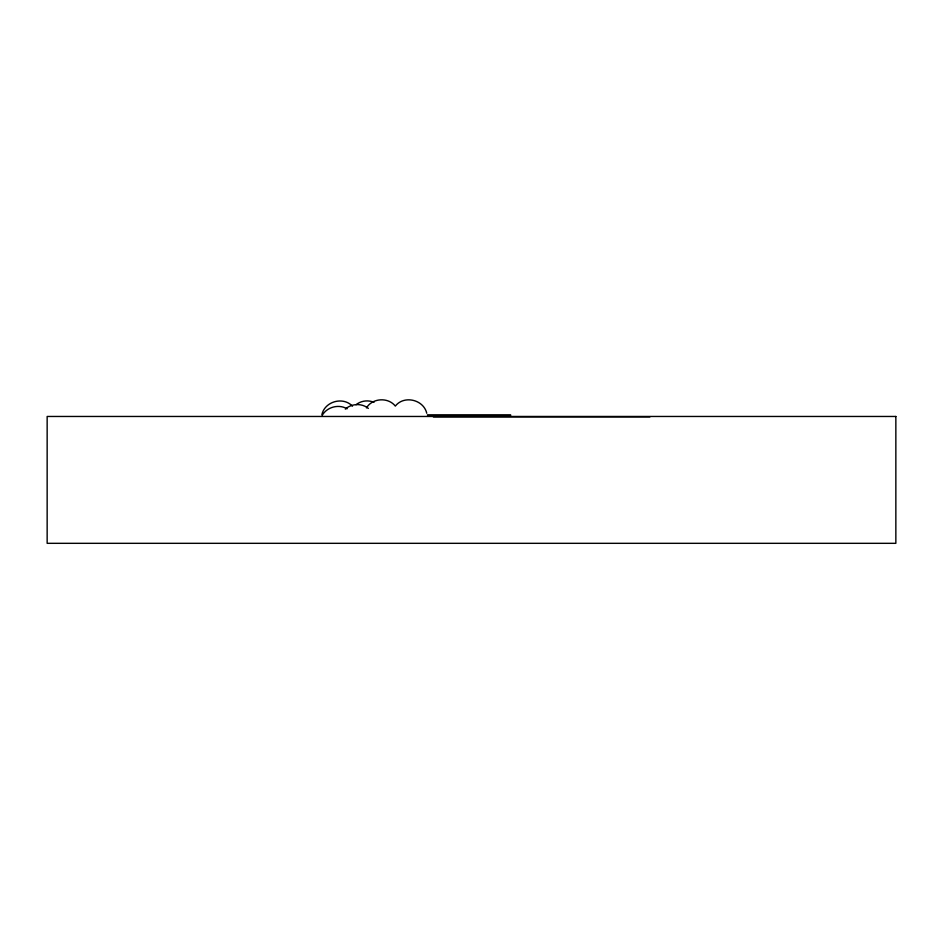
<?xml version="1.0" encoding="UTF-8"?>
<svg xmlns="http://www.w3.org/2000/svg" width="943" height="943" viewBox="0 0 943 943"><rect width="100%" height="100%" fill="white"/><g stroke="black" fill="none" stroke-linecap="round" stroke-linejoin="round"><path stroke-width="1.41" d="M321.94 414.401C325.04 401.246 343.252 396.343 352.505 406.197M322.117 415.474C326.962 406.963 338.655 403.84 347.107 408.779M366.462 407.871C372.461 397.97 388.198 396.991 395.329 406.091C403.946 394.94 423.619 399.549 426.743 413.234M345.327 409.132C351.491 403.427 361.876 403.003 368.359 408.413M356.03 404.747C360.91 400.716 368.23 399.749 373.982 402.378M427.427 414.814L510.587 414.814L510.587 416.181L427.427 416.181M433.391 416.924L649.927 416.924M895.85 416.464L47.15 416.464L47.15 543.321L895.85 543.321L895.85 416.464"/></g></svg>
